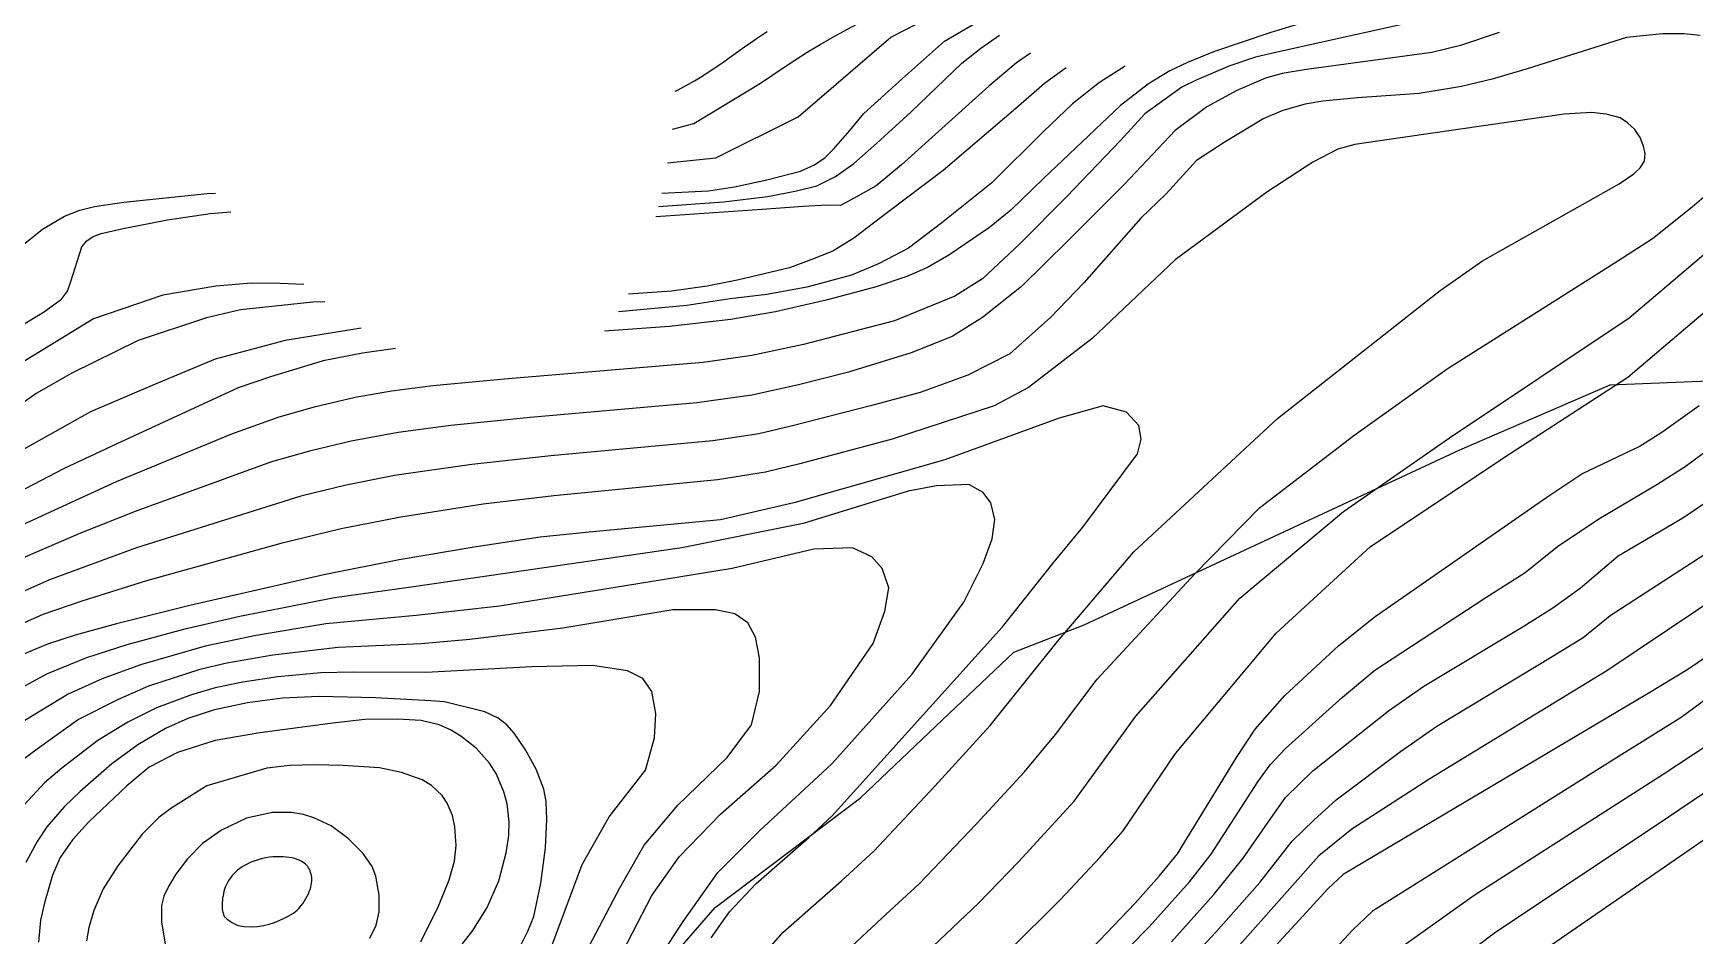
# Model space of a CAD drawing. Header units: metres. Extents: x -2219 to 517, y -3078 to 398.
# Drawn here: x 193.8 to 324.3, y 81.6 to 152.5 of the extents above; entities that cross this region are included whole.
import ezdxf

# ---------------------------------------------------------------- set-up
doc = ezdxf.new("R2010")
doc.units = ezdxf.units.M
for name, color, linetype in [('TERRAIN_BOUNDARY', 6, 'Continuous'), ('TERRAIN_CONTOUR_1M', 3, 'Continuous'), ('TERRAIN_CONTOUR_5M_SUPPLEMENT', 4, 'Continuous')]:
    doc.layers.add(name, color=color, linetype=linetype)

msp = doc.modelspace()

# ---------------------------------------------------------------- linework, layer by layer
at = {"layer": 'TERRAIN_BOUNDARY'}
msp.add_polyline3d([(112.28, 23.67, 0), (133.05, 16.78, 0), (150.42, 10.9, 0), (154.21, 9.67, 0), (169.69, 4.63, 0), (183.91, 0, 0), (205.66, 41.58, 0), (211.33, 46.09, 0), (216.72, 50.53, 0), (219.61, 54.87, 0), (235.8, 70.55, 0), (247.35, 83.84, 0), (258.74, 92.44, 0), (265.2, 98.58, 0), (270.78, 103.89, 0), (276.31, 106.03, 0), (305.81, 119.78, 0), (317.61, 124.87, 0), (410.39, 128.64, 0)], dxfattribs=at)
at = {"layer": 'TERRAIN_CONTOUR_1M'}
for points in [[(243.61, 142.32, 49), (247.4, 142.71, 49), (253.85, 145.93, 49), (261.13, 152.18, 49), (265.26, 154.29, 49)], [(243.98, 144.94, 48), (245.66, 145.41, 48), (250.91, 148.56, 48), (251.78, 149.16, 48), (252.67, 149.77, 48), (253.6, 150.38, 48), (254.57, 150.99, 48), (255.58, 151.6, 48), (256.63, 152.2, 48), (257.73, 152.8, 48), (258.86, 153.4, 48), (260.03, 154, 48), (261.24, 154.61, 48), (261.67, 154.82, 48)], [(304.46, 153.89, 56), (291.69, 151.05, 56), (289.77, 150.6, 56), (287.76, 149.92, 56), (285.1, 148.81, 56), (283.98, 148.26, 56), (281.07, 146.16, 56), (279.19, 144.09, 56), (274.93, 139.64, 56), (271.25, 135.96, 56), (268.34, 133.19, 56), (266.15, 131.83, 56), (261.43, 129.9, 56), (256.07, 128.51, 56), (254.28, 128.05, 56), (250.21, 127.18, 56), (246.4, 126.64, 56), (231.09, 125.35, 56), (225.18, 124.79, 56), (221.94, 124.38, 56), (219.08, 123.89, 56), (215.86, 123.13, 56), (213.09, 122.34, 56), (209.36, 121, 56), (200.31, 117.26, 56), (192.51, 113.68, 56)], [(324.67, 152.31, 58), (323.39, 152.45, 58), (321.72, 152.45, 58), (318.9, 152.15, 58), (311.1, 149.69, 58), (308.36, 148.89, 58), (305.95, 148.29, 58), (302.61, 147.75, 58), (297.77, 147.42, 58), (295.04, 147.15, 58), (293.67, 146.91, 58), (291.91, 146.41, 58), (290.43, 145.78, 58), (287.31, 143.9, 58), (285.14, 142.49, 58), (282.75, 139.87, 58), (280.76, 137.96, 58), (276.29, 132.88, 58), (273.7, 130.19, 58), (270.47, 127.32, 58), (267.18, 125.64, 58), (263.44, 124.28, 58), (259.54, 123.22, 58), (253.3, 121.63, 58), (250.76, 121.04, 58), (247.15, 120.49, 58), (234.43, 119.31, 58), (228.23, 118.63, 58), (222.16, 117.75, 58), (218.36, 117, 58), (214.81, 116.14, 58), (201.9, 112.08, 58), (195.08, 109.56, 58), (190.93, 107.73, 58)], [(308.89, 152.53, 57), (305.86, 151.52, 57), (303.6, 150.98, 57), (293.76, 149.63, 57), (291.87, 149.33, 57), (290.56, 148.96, 57), (288.3, 147.99, 57), (285.94, 146.71, 57), (283.46, 144.86, 57), (279.45, 140.61, 57), (275.06, 136.22, 57), (271.38, 132.61, 57), (268.34, 130.16, 57), (265.95, 128.67, 57), (262.73, 127.38, 57), (257.81, 125.86, 57), (253.78, 124.85, 57), (250.22, 124.06, 57), (245.9, 123.46, 57), (232.81, 122.32, 57), (226.58, 121.68, 57), (222.45, 121.13, 57), (218.77, 120.46, 57), (215.48, 119.66, 57), (212.51, 118.82, 57), (201.81, 114.92, 57), (197.51, 113.24, 57), (192.76, 111.2, 57)], [(242.88, 138.88, 51), (247.99, 139.25, 51), (251.47, 139.66, 51), (253.73, 140.12, 51), (255.33, 140.51, 51), (256.78, 141.24, 51), (258.24, 142.26, 51), (260.03, 143.86, 51), (262.7, 146.28, 51), (266.71, 150.13, 51), (268.21, 151.32, 51), (269.66, 152.33, 51)], [(244.21, 147.94, 47), (244.29, 147.97, 47), (244.77, 148.22, 47), (245.25, 148.48, 47), (245.71, 148.75, 47), (246.18, 149.03, 47), (246.63, 149.32, 47), (247.08, 149.61, 47), (247.51, 149.91, 47), (247.93, 150.2, 47), (248.34, 150.48, 47), (248.73, 150.76, 47), (249.1, 151.02, 47), (249.47, 151.28, 47), (249.83, 151.54, 47), (250.2, 151.79, 47), (250.59, 152.06, 47), (250.99, 152.34, 47), (251.43, 152.63, 47)], [(272.11, 150.93, 52), (271, 150.15, 52), (268.84, 148.34, 52), (261.98, 142.16, 52), (259.99, 140.51, 52), (258.48, 139.67, 52), (257.17, 138.96, 52), (256.11, 138.98, 52), (254.26, 138.87, 52), (251.03, 138.64, 52), (242.67, 138.07, 52)], [(279.52, 149.91, 54), (277.52, 148.62, 54), (275.4, 146.93, 54), (273.12, 144.76, 54), (269.06, 140.75, 54), (265.13, 137.6, 54), (262.51, 135.61, 54), (260.23, 134.4, 54), (258.04, 133.48, 54), (254.55, 132.55, 54), (251.39, 131.97, 54), (248.51, 131.62, 54), (245.12, 131.11, 54), (239.76, 130.6, 54)], [(274.89, 149.78, 53), (273.2, 148.54, 53), (270.96, 146.57, 53), (265.23, 141.72, 53), (260.86, 138.42, 53), (258.24, 136.39, 53), (256.59, 135.37, 53), (254.84, 134.7, 53), (253.17, 134.07, 53), (249.21, 133.11, 53), (246.71, 132.62, 53), (243.92, 132.23, 53), (240.53, 131.99, 53)], [(274.23, 104.72, 59), (280.21, 111.77, 59), (291.49, 122.23, 59), (304.27, 132.29, 59), (307.59, 134.62, 59), (316.89, 139.85, 59), (318.33, 140.65, 59), (319.46, 141.45, 59), (319.96, 141.91, 59), (320.31, 142.44, 59), (320.37, 143.05, 59), (320.24, 143.63, 59), (319.97, 144.29, 59), (319.54, 144.93, 59), (318.97, 145.46, 59), (318.39, 145.83, 59), (317.3, 146.14, 59), (316.15, 146.26, 59), (314.01, 146.14, 59), (299.35, 144.02, 59), (297.57, 143.75, 59), (296.24, 143.37, 59), (294.28, 142.35, 59), (290.65, 140.01, 59), (283.47, 134.69, 59), (276.94, 128.51, 59), (271.93, 124.66, 59), (269.24, 123.22, 59), (261.25, 120.61, 59), (253.99, 118.68, 59), (251.29, 118.02, 59), (247.52, 117.41, 59), (234.67, 116.17, 59), (229.13, 115.5, 59), (222.66, 114.49, 59), (217.98, 113.56, 59), (213.24, 112.43, 59), (202.69, 109.49, 59), (197.61, 107.89, 59), (194.55, 106.85, 59), (191.38, 105.42, 59)], [(304.81, 126.13, 58), (318.21, 134.61, 58), (320.93, 136.37, 58), (324.06, 138.85, 58), (328.07, 142.3, 58)], [(188.99, 127.2, 51), (194.61, 130.58, 51), (196.03, 131.61, 51), (196.5, 132.22, 51), (196.76, 132.99, 51), (197.62, 135.71, 51), (198, 136.19, 51), (198.45, 136.49, 51), (199.14, 136.76, 51), (200.85, 137.16, 51), (204.34, 137.83, 51), (207.68, 138.34, 51), (209.31, 138.47, 51)], [(264.42, 80.79, 57), (268.04, 84.2, 57), (271.16, 87.43, 57), (275.53, 92.19, 57), (280.38, 98.87, 57), (288.54, 108.12, 57), (296.67, 114.92, 57), (305, 120.71, 57), (319.11, 130.14, 57), (326.53, 136.44, 57)], [(215.04, 132.76, 52), (213.19, 132.84, 52), (210.94, 132.86, 52), (208.13, 132.63, 52), (203.98, 131.91, 52), (198.54, 130.07, 52), (191.79, 125.93, 52)], [(216.7, 131.4, 53), (215.75, 131.38, 53), (210.07, 130.77, 53), (207.39, 130.13, 53), (202.04, 128.35, 53), (196.82, 125.8, 53), (194.02, 124.21, 53), (190.45, 121.65, 53)], [(270.38, 80.41, 56), (274.45, 84.47, 56), (277.54, 87.76, 56), (279.38, 89.87, 56), (283.48, 95.93, 56), (291.39, 105.38, 56), (298.8, 112.18, 56), (309.77, 119.49, 56), (319.01, 125.48, 56), (325.1, 130.65, 56)], [(219.55, 129.33, 54), (213.57, 128.35, 54), (208.09, 126.89, 54), (203.32, 124.91, 54), (198.29, 122.75, 54), (192.69, 119.62, 54)], [(246.92, 70.38, 58), (260.42, 83, 58), (263.36, 85.69, 58), (267.87, 90.4, 58), (271.62, 94.5, 58), (274.07, 97.42, 58), (277.33, 101.77, 58), (284.99, 110.05, 58), (290.07, 115.23, 58), (297.48, 120.91, 58), (304.81, 126.13, 58)], [(276.73, 77.56, 54), (281.42, 82.33, 54), (284.58, 85.86, 54), (286.29, 88.04, 54), (289.95, 93.7, 54), (290.93, 95.05, 54), (292.13, 96.32, 54), (296.59, 100.35, 54), (299.13, 102.48, 54), (307.84, 108.19, 54), (310.93, 110.13, 54), (313.47, 112.19, 54), (316.73, 114.36, 54), (321.27, 117.06, 54), (323.5, 118.47, 54), (326.34, 120.57, 54)], [(241.96, 78.33, 61), (244.82, 82.75, 61), (247.56, 86.6, 61), (250.81, 89.85, 61), (256.5, 95.13, 61), (262.79, 102.13, 61), (266.86, 107.81, 61), (268.38, 110.85, 61), (269.09, 112.78, 61), (269.29, 114.3, 61), (268.99, 115.62, 61), (268.38, 116.43, 61), (267.26, 117.04, 61), (264.72, 116.94, 61), (262.49, 116.54, 61), (254.26, 114, 61), (244.72, 112.07, 61), (223.48, 108.99, 61)], [(283.16, 81.15, 53), (286.49, 84.85, 53), (288.81, 87.71, 53), (290.94, 90.81, 53), (292.11, 92.48, 53), (294.26, 94.58, 53), (300.21, 99.29, 53), (302.98, 101.23, 53), (310.78, 105.89, 53), (313.1, 107.36, 53), (315.25, 108.9, 53), (318.25, 111.44, 53), (323.33, 114.43, 53), (325.99, 116.25, 53)], [(239.27, 78.82, 62), (242.38, 84.78, 62), (244.52, 87.82, 62), (247.77, 91.17, 62), (252.13, 95.02, 62), (256.4, 99.69, 62), (259.75, 104.56, 62), (260.66, 107.1, 62), (260.97, 108.93, 62), (260.46, 110.45, 62), (259.65, 111.36, 62), (258.12, 112.07, 62), (255.08, 111.97, 62), (248.68, 110.45, 62), (239.34, 108.93, 62), (230.4, 107.5, 62), (223.86, 106.76, 62)], [(282.14, 77.07, 52), (286.66, 81.89, 52), (290.11, 85.8, 52), (292.65, 89.04, 52), (294.34, 90.7, 52), (296.11, 92.29, 52), (301.16, 96.08, 52), (304, 98.08, 52), (313.07, 103.55, 52), (315.49, 105.05, 52), (317.62, 106.77, 52), (325.85, 112.1, 52)], [(223.48, 108.99, 61), (217.45, 108.15, 61), (210.01, 106.7, 61), (205.6, 105.68, 61), (201.15, 104.46, 61), (197.97, 103.44, 61), (194.85, 102.16, 61), (191.84, 100.51, 61)], [(326.8, 108.75, 51), (317.35, 102.41, 51), (303.45, 93.95, 51), (297.34, 90, 51), (294.75, 87.9, 51), (286.65, 78.8, 51)], [(236.66, 79.3, 63), (239.85, 85.38, 63), (241.77, 88.73, 63), (244.42, 91.88, 63), (248.27, 95.63, 63), (250.2, 98.17, 63), (250.81, 100.81, 63), (250.81, 103.45, 63), (250.51, 105.07, 63), (249.9, 106.19, 63), (248.88, 106.9, 63), (247.36, 107.2, 63), (244.01, 107.2, 63), (235.38, 105.78, 63), (228.07, 104.87, 63), (224.25, 104.53, 63)], [(223.86, 106.76, 62), (216.77, 106.12, 62), (211.3, 105.2, 62), (207.3, 104.37, 62), (202.21, 102.89, 62), (199.21, 101.79, 62), (196.54, 100.58, 62), (193.14, 98.52, 62)], [(191.22, 40.28, 59), (195.02, 42.44, 59), (197.6, 44.05, 59), (200.16, 45.81, 59), (203.87, 48.9, 59), (211.96, 56.33, 59), (214.05, 58.21, 59), (215.01, 58.97, 59), (216.26, 59.69, 59), (217.87, 60.36, 59), (225.59, 62.1, 59), (229.8, 63.11, 59), (231.71, 63.66, 59), (234.13, 64.69, 59), (236.47, 65.94, 59), (238.01, 66.94, 59), (241.4, 69.76, 59), (244.6, 72.63, 59), (252.65, 81.88, 59), (257.27, 85.93, 59), (259.8, 88.25, 59), (264.58, 93.36, 59), (268.92, 98.14, 59), (274.23, 104.72, 59)], [(224.25, 104.53, 63), (217.73, 104.26, 63), (212.61, 103.65, 63), (209.01, 103.02, 63), (206.88, 102.52, 63), (202.84, 101.21, 63), (200.41, 100.15, 63), (197.36, 98.59, 63), (194.1, 96.27, 63), (192.8, 95.3, 63)], [(329.36, 103.3, 49), (323.19, 98.75, 49), (318.1, 95.58, 49), (298.94, 83.56, 49), (297.42, 82.09, 49), (295.69, 80.23, 49)], [(224.63, 102.3, 64), (218.92, 102.32, 64), (216.38, 102.27, 64), (213, 101.94, 64), (210.26, 101.54, 64), (208.08, 101.08, 64), (206.23, 100.55, 64), (203.47, 99.52, 64), (201.22, 98.38, 64), (198.86, 96.96, 64), (196.04, 94.78, 64), (194.67, 93.64, 64), (192.15, 90.89, 64)], [(234.13, 79.77, 64), (236.9, 87.21, 64), (239.03, 90.97, 64), (241.88, 94.62, 64), (242.59, 97.16, 64), (242.69, 99.08, 64), (242.38, 100.81, 64), (241.67, 101.82, 64), (240.45, 102.43, 64), (237.71, 102.84, 64), (232.94, 102.74, 64), (224.63, 102.3, 64)], [(225.31, 78.15, 66), (228.32, 82.04, 66), (229.44, 83.84, 66), (230.35, 85.93, 66), (230.94, 88.13, 66), (231.13, 89.48, 66), (231.16, 90.56, 66), (231, 91.97, 66), (230.75, 92.92, 66), (230.16, 94.31, 66), (229.61, 95.17, 66), (228.57, 96.34, 66), (227.38, 97.3, 66), (226.55, 97.8, 66), (225.68, 98.17, 66), (224.26, 98.51, 66), (222.4, 98.63, 66), (219.83, 98.59, 66), (217.33, 98.32, 66), (211.59, 97.56, 66), (208.08, 96.94, 66), (205.12, 96.01, 66)], [(325.32, 96.62, 48), (321.78, 94.29, 48), (306.93, 84.78, 48), (301.02, 80.58, 48)], [(205.12, 96.01, 66), (202.9, 94.85, 66), (201.14, 93.4, 66), (198.14, 90.53, 66), (196.87, 89.15, 66), (195.92, 87.77, 66), (195.31, 86.38, 66), (194.67, 84.21, 66), (194.36, 82.84, 66), (194.21, 81.12, 66)], [(224.22, 81.15, 67), (225.61, 83.95, 67), (226.45, 86, 67), (226.87, 87.47, 67), (227, 88.71, 67), (226.9, 90.17, 67), (226.73, 91.05, 67), (226.31, 92.04, 67), (225.9, 92.63, 67), (225.06, 93.43, 67), (224.33, 93.86, 67), (222.7, 94.43, 67), (220.99, 94.8, 67), (218.12, 94.99, 67), (215.88, 95.03, 67), (213.95, 94.98, 67), (212.14, 94.79, 67), (207.42, 93.38, 67), (207.1, 93.19, 67)], [(207.1, 93.19, 67), (204.6, 91.61, 67), (203.65, 90.9, 67), (202.34, 89.61, 67), (200.43, 87.11, 67), (199.28, 85.3, 67), (198.56, 83.6, 67), (198.16, 82.26, 67), (197.98, 81.23, 67)], [(325.84, 93.38, 47), (321.29, 90.33, 47), (308.63, 81.91, 47), (304.05, 78.46, 47)], [(220.23, 81.42, 67), (220.73, 82.46, 67), (220.97, 83.5, 67), (220.97, 84.81, 67), (220.71, 86.3, 67), (220.42, 87.05, 67), (219.71, 88.09, 67), (218.53, 89.26, 67), (217.19, 90.24, 67), (215.82, 90.88, 67), (215.01, 91.14, 67), (214.05, 91.3, 67), (212.59, 91.29, 67), (210.53, 90.85, 67), (208.59, 89.92, 67)], [(208.59, 89.92, 67), (207.1, 88.87, 67), (205.92, 87.66, 67), (204.99, 86.45, 67), (204.45, 85.54, 67), (204.06, 84.72, 67), (203.87, 84, 67), (203.86, 82.68, 67), (204.19, 80.83, 67)], [(325, 89.16, 46), (310.33, 79.04, 46)], [(209.89, 82.43, 68), (210.37, 82.35, 68), (210.9, 82.32, 68), (211.4, 82.35, 68), (211.87, 82.42, 68), (212.32, 82.53, 68), (212.73, 82.66, 68), (213.11, 82.81, 68), (213.46, 82.97, 68), (213.76, 83.12, 68), (214.01, 83.26, 68), (214.22, 83.39, 68), (214.38, 83.52, 68), (214.52, 83.63, 68), (214.64, 83.75, 68), (214.76, 83.88, 68), (214.87, 84.03, 68), (214.99, 84.19, 68), (215.1, 84.36, 68), (215.21, 84.54, 68), (215.31, 84.72, 68), (215.4, 84.9, 68), (215.47, 85.09, 68), (215.54, 85.26, 68), (215.59, 85.43, 68), (215.63, 85.6, 68), (215.65, 85.75, 68), (215.67, 85.9, 68), (215.67, 86.05, 68), (215.66, 86.19, 68), (215.64, 86.33, 68), (215.61, 86.46, 68), (215.58, 86.59, 68), (215.53, 86.72, 68), (215.48, 86.84, 68), (215.42, 86.95, 68), (215.35, 87.05, 68), (215.27, 87.15, 68), (215.18, 87.24, 68), (215.08, 87.33, 68), (214.97, 87.41, 68), (214.84, 87.48, 68), (214.69, 87.56, 68), (214.52, 87.62, 68), (214.33, 87.68, 68), (214.12, 87.73, 68), (213.9, 87.77, 68), (213.66, 87.8, 68), (213.41, 87.82, 68), (213.15, 87.83, 68), (212.88, 87.82, 68), (212.61, 87.81, 68), (212.34, 87.78, 68), (212.06, 87.74, 68), (211.8, 87.68, 68), (211.54, 87.62, 68), (211.29, 87.54, 68), (211.05, 87.46, 68), (210.82, 87.36, 68), (210.6, 87.25, 68), (210.39, 87.14, 68), (210.19, 87.02, 68), (210.01, 86.89, 68), (209.84, 86.76, 68), (209.68, 86.62, 68), (209.54, 86.48, 68), (209.42, 86.34, 68), (209.3, 86.2, 68), (209.19, 86.05, 68), (209.1, 85.9, 68), (209.02, 85.75, 68), (208.94, 85.59, 68), (208.88, 85.43, 68), (208.82, 85.27, 68), (208.77, 85.1, 68), (208.73, 84.92, 68), (208.7, 84.75, 68), (208.67, 84.58, 68), (208.65, 84.41, 68), (208.64, 84.24, 68), (208.63, 84.08, 68), (208.63, 83.93, 68), (208.63, 83.8, 68), (208.64, 83.68, 68), (208.66, 83.58, 68), (208.68, 83.48, 68), (208.7, 83.39, 68), (208.8, 83.13, 68), (209.03, 82.92, 68), (209.17, 82.81, 68), (209.37, 82.69, 68), (209.64, 82.54, 68), (209.89, 82.43, 68)]]:
    msp.add_polyline3d(points, dxfattribs=at)
at = {"layer": 'TERRAIN_CONTOUR_5M_SUPPLEMENT'}
for points in [[(324.5, 163.36, 55), (321.44, 162.52, 55), (315.31, 159.99, 55), (311.38, 158.39, 55), (303.06, 156.22, 55), (290.97, 152.54, 55), (286.48, 151.03, 55), (284.42, 150.2, 55), (283.05, 149.54, 55), (281.36, 148.51, 55), (279.16, 146.8, 55), (273.13, 141.07, 55), (270.56, 138.6, 55), (268.89, 137.24, 55), (265.69, 135.05, 55), (264.02, 134.1, 55), (262.4, 133.39, 55), (259.97, 132.58, 55), (256.17, 131.55, 55), (252.08, 130.62, 55), (248.58, 130.01, 55), (243.75, 129.45, 55), (238.64, 129.08, 55)], [(243.14, 139.94, 50), (246.83, 140.12, 50), (248.85, 140.43, 50), (251.41, 140.98, 50), (254.05, 141.66, 50), (255.14, 142.14, 50), (255.97, 142.74, 50), (256.62, 143.37, 50), (257.91, 144.86, 50), (259.02, 146.17, 50), (262.05, 148.92, 50), (265.35, 151.87, 50), (267.93, 153.38, 50)], [(190.96, 134.24, 50), (194.52, 137.11, 50), (196.26, 138.12, 50), (197.45, 138.59, 50), (198.6, 138.89, 50), (200.9, 139.21, 50), (207.46, 139.89, 50), (208.11, 139.92, 50)], [(222.24, 127.74, 55), (219.65, 127.37, 55), (216.57, 126.75, 55), (212.43, 125.51, 55), (209.89, 124.64, 55), (200.3, 120.22, 55), (196.18, 118.27, 55), (191.46, 115.81, 55)], [(276.21, 113.69, 60), (280.51, 119.46, 60), (280.8, 120.62, 60), (280.6, 121.68, 60), (279.64, 122.74, 60), (277.81, 123.22, 60), (274.34, 122.26, 60), (265.38, 118.98, 60), (253.53, 115.61, 60), (247.75, 114.28, 60), (237.45, 113.3, 60), (233.6, 112.91, 60), (228.57, 112.17, 60), (222.53, 111.13, 60), (216.61, 109.97, 60), (206.09, 107.55, 60), (200.34, 106.11, 60), (197.08, 105.22, 60), (194.92, 104.51, 60), (192.81, 103.62, 60)], [(276.4, 80.08, 55), (280.32, 84.18, 55), (282.21, 86.29, 55), (283.64, 88.06, 55), (288.28, 95.61, 55), (289.75, 97.84, 55), (292.07, 100.48, 55), (296.32, 104.4, 55), (299.16, 106.68, 55), (312.63, 116.07, 55), (315.4, 117.9, 55), (319.89, 120.03, 55), (321.66, 121.15, 55), (324.59, 123.25, 55)], [(247.02, 81.46, 60), (248.47, 83.51, 60), (250.54, 85.69, 60), (254.69, 89.33, 60), (256.53, 91.04, 60), (269.9, 105.88, 60), (273.97, 110.97, 60), (276.21, 113.69, 60)], [(327.61, 105.17, 50), (323.7, 102.52, 50), (320.6, 100.63, 50), (296.65, 86.43, 50), (295.42, 85.28, 50), (293.76, 83.48, 50), (288.11, 77.32, 50)], [(225.02, 100.07, 65), (220.68, 100.3, 65), (216.25, 100.4, 65), (213.38, 100.27, 65), (210.61, 99.92, 65), (208.04, 99.35, 65), (205.93, 98.68, 65), (204.19, 97.9, 65), (202.02, 96.62, 65), (199.98, 95.12, 65), (197.48, 92.96, 65), (196.25, 91.77, 65), (194.87, 90.17, 65), (194.1, 89.03, 65), (193.21, 87.38, 65)], [(231.89, 80.52, 65), (232.64, 81.98, 65), (233.1, 83.13, 65), (233.64, 85.76, 65), (234.01, 88.52, 65), (234.12, 90.74, 65), (234.06, 92.15, 65), (233.88, 93.12, 65), (233.28, 94.7, 65), (232.45, 96.22, 65), (231.55, 97.53, 65), (230.97, 98.18, 65), (230.3, 98.71, 65), (229.25, 99.2, 65), (226.09, 100, 65), (225.02, 100.07, 65)]]:
    msp.add_polyline3d(points, dxfattribs=at)

doc.saveas('drawing.dxf')
